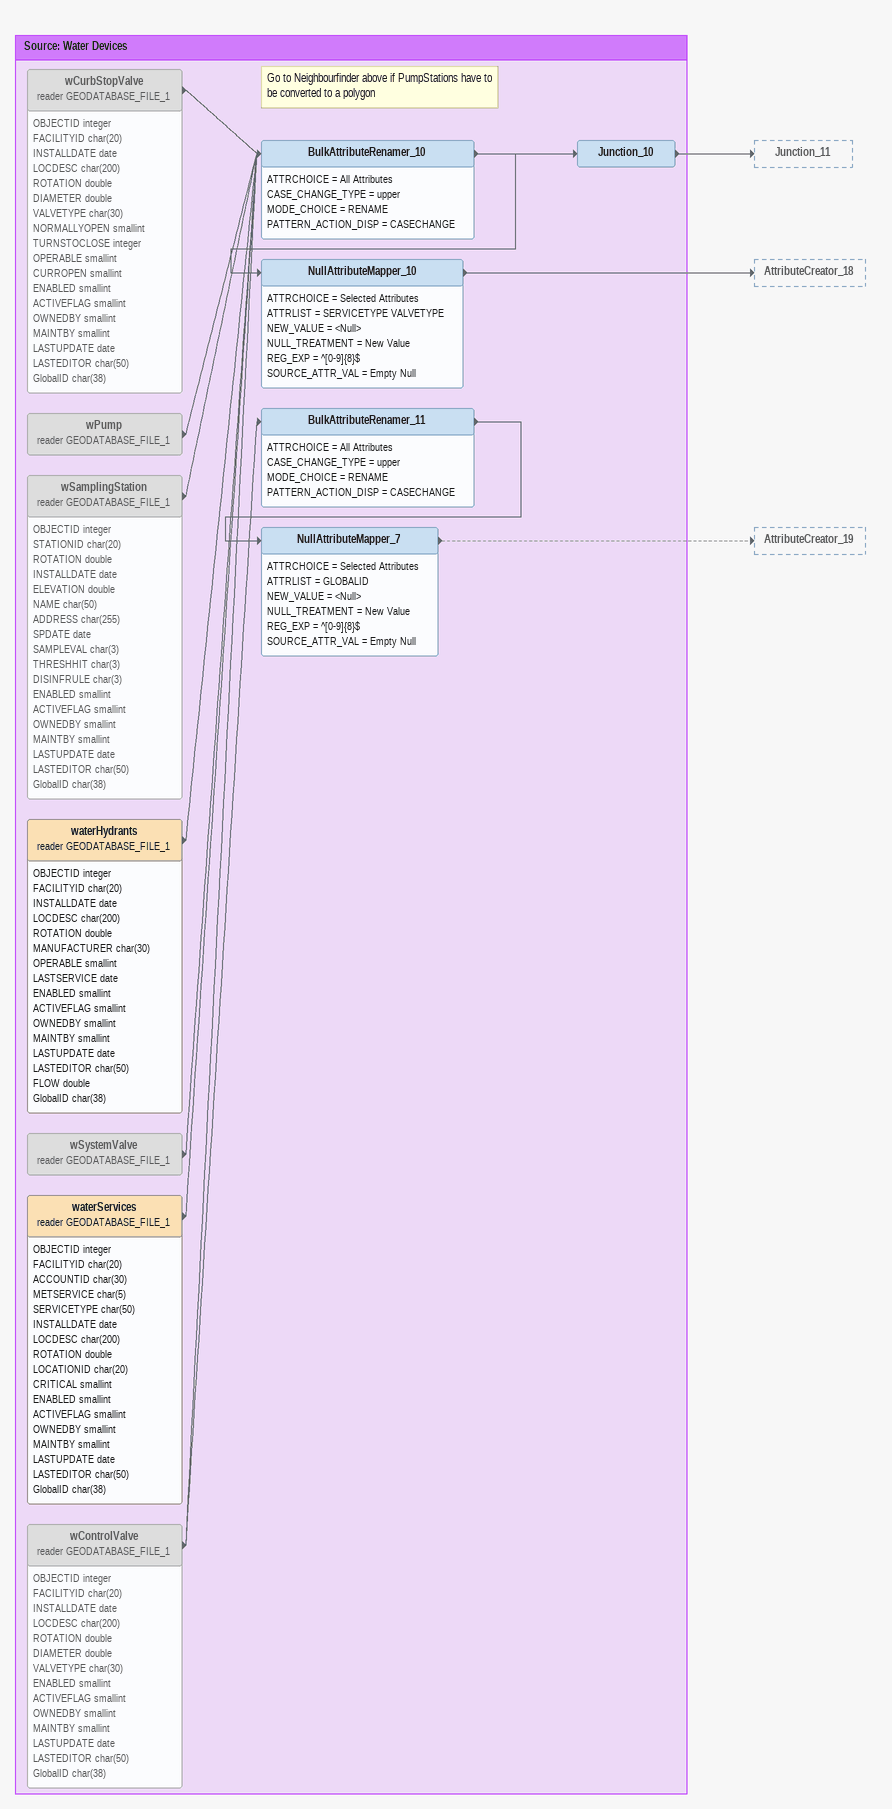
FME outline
Bookmark: Source: Water Devices
wCurbStopValve (reader GEODATABASE_FILE_1) [off]
    attributes: OBJECTID integer, FACILITYID char(20), INSTALLDATE date, LOCDESC char(200), ROTATION double, DIAMETER double, VALVETYPE char(30), NORMALLYOPEN smallint, TURNSTOCLOSE integer, OPERABLE smallint, CURROPEN smallint, ENABLED smallint, ACTIVEFLAG smallint, OWNEDBY smallint, MAINTBY smallint, LASTUPDATE date, LASTEDITOR char(50), GlobalID char(38)
    -> BulkAttributeRenamer_10
wPump (reader GEODATABASE_FILE_1) [off]
    -> BulkAttributeRenamer_10
wSamplingStation (reader GEODATABASE_FILE_1) [off]
    attributes: OBJECTID integer, STATIONID char(20), ROTATION double, INSTALLDATE date, ELEVATION double, NAME char(50), ADDRESS char(255), SPDATE date, SAMPLEVAL char(3), THRESHHIT char(3), DISINFRULE char(3), ENABLED smallint, ACTIVEFLAG smallint, OWNEDBY smallint, MAINTBY smallint, LASTUPDATE date, LASTEDITOR char(50), GlobalID char(38)
    -> BulkAttributeRenamer_10
waterHydrants (reader GEODATABASE_FILE_1)
    attributes: OBJECTID integer, FACILITYID char(20), INSTALLDATE date, LOCDESC char(200), ROTATION double, MANUFACTURER char(30), OPERABLE smallint, LASTSERVICE date, ENABLED smallint, ACTIVEFLAG smallint, OWNEDBY smallint, MAINTBY smallint, LASTUPDATE date, LASTEDITOR char(50), FLOW double, GlobalID char(38)
    -> BulkAttributeRenamer_10
wSystemValve (reader GEODATABASE_FILE_1) [off]
    -> BulkAttributeRenamer_10
waterServices (reader GEODATABASE_FILE_1)
    attributes: OBJECTID integer, FACILITYID char(20), ACCOUNTID char(30), METSERVICE char(5), SERVICETYPE char(50), INSTALLDATE date, LOCDESC char(200), ROTATION double, LOCATIONID char(20), CRITICAL smallint, ENABLED smallint, ACTIVEFLAG smallint, OWNEDBY smallint, MAINTBY smallint, LASTUPDATE date, LASTEDITOR char(50), GlobalID char(38)
    -> BulkAttributeRenamer_10
wControlValve (reader GEODATABASE_FILE_1) [off]
    attributes: OBJECTID integer, FACILITYID char(20), INSTALLDATE date, LOCDESC char(200), ROTATION double, DIAMETER double, VALVETYPE char(30), ENABLED smallint, ACTIVEFLAG smallint, OWNEDBY smallint, MAINTBY smallint, LASTUPDATE date, LASTEDITOR char(50), GlobalID char(38)
    -> BulkAttributeRenamer_11
    -> BulkAttributeRenamer_10
BulkAttributeRenamer_10
    ATTRCHOICE = All Attributes
    CASE_CHANGE_TYPE = upper
    MODE_CHOICE = RENAME
    PATTERN_ACTION_DISP = CASECHANGE
    -> NullAttributeMapper_10
    -> Junction_10
Note: Go to Neighbourfinder above if PumpStations have to be converted to a polygon
Junction_10
    -> Junction_11
NullAttributeMapper_10
    ATTRCHOICE = Selected Attributes
    ATTRLIST = SERVICETYPE VALVETYPE
    NEW_VALUE = <Null>
    NULL_TREATMENT = New Value
    REG_EXP = ^[0-9]{8}$
    SOURCE_ATTR_VAL = Empty Null
    -> AttributeCreator_18
BulkAttributeRenamer_11
    ATTRCHOICE = All Attributes
    CASE_CHANGE_TYPE = upper
    MODE_CHOICE = RENAME
    PATTERN_ACTION_DISP = CASECHANGE
    -> NullAttributeMapper_7
NullAttributeMapper_7
    ATTRCHOICE = Selected Attributes
    ATTRLIST = GLOBALID
    NEW_VALUE = <Null>
    NULL_TREATMENT = New Value
    REG_EXP = ^[0-9]{8}$
    SOURCE_ATTR_VAL = Empty Null
    -> AttributeCreator_19 [off]
